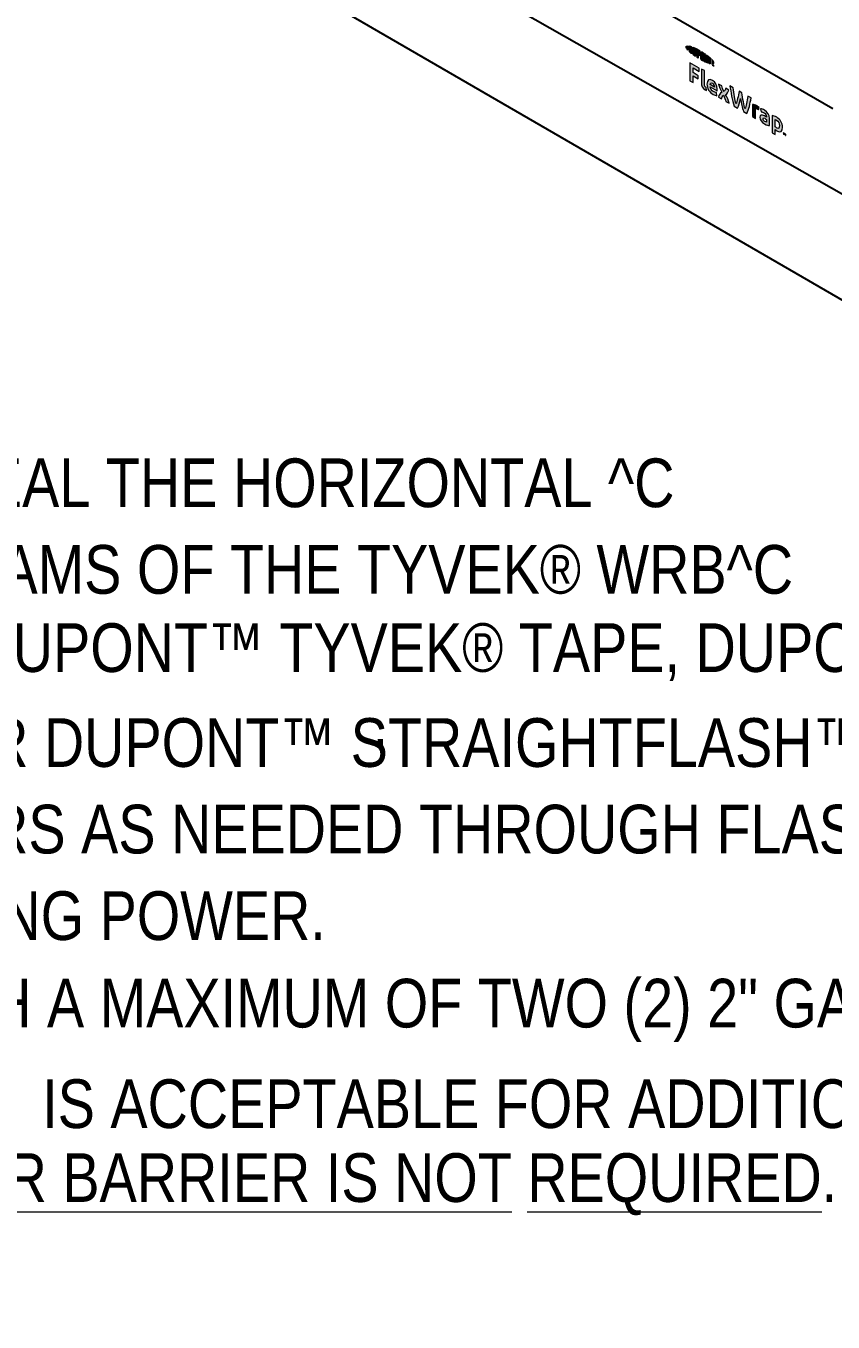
# Model space of a CAD drawing. Header units: inches. Extents: x -26 to 76, y -15 to 22.
# Drawn here: x 45.945 to 48.534, y 1.446 to 5.604 of the extents above; entities that cross this region are included whole.
import ezdxf

# ---------------------------------------------------------------- set-up
doc = ezdxf.new("R2010")
doc.units = ezdxf.units.IN
doc.header["$MEASUREMENT"] = 0
for name, color, linetype, lineweight in [('.ATI-TEXT_2', 7, 'Continuous', 0), ('G-ANNO-TTLB', 7, 'Continuous', 0), ('TYVEK', 7, 'Continuous', 0)]:
    doc.layers.add(name, color=color, linetype=linetype, lineweight=lineweight)

# ---------------------------------------------------------------- blocks, each defined once
blk = doc.blocks.new('Block_375')
at = {"layer": 'TYVEK', "color": 93, "lineweight": 25, "true_color": 0x6bbe46}
blk.add_line((48.5339, 5.3382), (46.9424, 6.2571), dxfattribs=at)
blk = doc.blocks.new('Block_374')
at = {"layer": 'TYVEK'}
blk.add_blockref('Block_375', (0, 0), dxfattribs=at)
blk = doc.blocks.new('Block_373')
at = {"layer": 'TYVEK'}
blk.add_blockref('Block_374', (0, 0), dxfattribs=at)
blk = doc.blocks.new('Block_380')
at = {"layer": 'TYVEK', "true_color": 0x000000, "transparency": 33554687}
h = blk.add_hatch(color=18, dxfattribs=at)
h.dxf.hatch_style = 2
edge = h.paths.add_edge_path()
edge.add_spline(control_points=[(48.0748, 5.4285), (48.0748, 5.4285), (48.0747, 5.486), (48.0747, 5.486), (48.0747, 5.486), (48.1051, 5.4686), (48.1051, 5.4686), (48.1051, 5.4686), (48.1051, 5.4586), (48.1051, 5.4586), (48.1051, 5.4586), (48.0849, 5.4702), (48.0849, 5.4702), (48.0849, 5.4702), (48.085, 5.4546), (48.085, 5.4546), (48.085, 5.4546), (48.1019, 5.4448), (48.1019, 5.4448), (48.1019, 5.4448), (48.1019, 5.4348), (48.1019, 5.4348), (48.1019, 5.4348), (48.085, 5.4445), (48.085, 5.4445), (48.085, 5.4445), (48.085, 5.4227), (48.085, 5.4227), (48.085, 5.4227), (48.0748, 5.4285), (48.0748, 5.4285)], knot_values=[0, 0, 0, 0, 1, 1, 1, 2, 2, 2, 3, 3, 3, 4, 4, 4, 5, 5, 5, 6, 6, 6, 7, 7, 7, 8, 8, 8, 9, 9, 9, 10, 10, 10, 10], degree=3, periodic=0)
h = blk.add_hatch(color=18, dxfattribs=at)
h.dxf.hatch_style = 2
edge = h.paths.add_edge_path()
edge.add_spline(control_points=[(48.1217, 5.4168), (48.1217, 5.4124), (48.1227, 5.4094), (48.1256, 5.4078), (48.1263, 5.4074), (48.127, 5.4071), (48.1276, 5.4069), (48.1276, 5.4069), (48.1284, 5.3975), (48.1284, 5.3975), (48.127, 5.3979), (48.1248, 5.3989), (48.1234, 5.3997), (48.1152, 5.4044), (48.1119, 5.4124), (48.1119, 5.4223), (48.1119, 5.4223), (48.1118, 5.4662), (48.1118, 5.4662), (48.1118, 5.4662), (48.1216, 5.4612), (48.1216, 5.4612), (48.1216, 5.4612), (48.1217, 5.4168), (48.1217, 5.4168)], knot_values=[0, 0, 0, 0, 1, 1, 1, 2, 2, 2, 3, 3, 3, 4, 4, 4, 5, 5, 5, 6, 6, 6, 7, 7, 7, 8, 8, 8, 8], degree=3, periodic=0)
h = blk.add_hatch(color=18, dxfattribs=at)
h.dxf.hatch_style = 2
edge = h.paths.add_edge_path()
edge.add_spline(control_points=[(48.1399, 5.4161), (48.1399, 5.4161), (48.1534, 5.4084), (48.1534, 5.4084), (48.1534, 5.4084), (48.1534, 5.4093), (48.1534, 5.4093), (48.1534, 5.4139), (48.1513, 5.4185), (48.1474, 5.4208), (48.1432, 5.4232), (48.1405, 5.4213), (48.1399, 5.4161)], knot_values=[0, 0, 0, 0, 1, 1, 1, 2, 2, 2, 3, 3, 3, 4, 4, 4, 4], degree=3, periodic=0)
edge = h.paths.add_edge_path()
edge.add_spline(control_points=[(48.1616, 5.3806), (48.1584, 5.3807), (48.1538, 5.3822), (48.1491, 5.3849), (48.1376, 5.3915), (48.1298, 5.4044), (48.1297, 5.418), (48.1297, 5.4311), (48.1369, 5.4358), (48.1473, 5.4298), (48.1567, 5.4245), (48.1628, 5.4133), (48.1629, 5.4023), (48.1629, 5.3998), (48.1627, 5.3978), (48.1626, 5.3962), (48.1626, 5.3962), (48.1401, 5.4091), (48.1401, 5.4091), (48.141, 5.402), (48.1444, 5.3972), (48.1501, 5.3939), (48.1536, 5.3919), (48.1569, 5.3909), (48.16, 5.3906), (48.16, 5.3906), (48.1616, 5.3806), (48.1616, 5.3806)], knot_values=[0, 0, 0, 0, 1, 1, 1, 2, 2, 2, 3, 3, 3, 4, 4, 4, 5, 5, 5, 6, 6, 6, 7, 7, 7, 8, 8, 8, 9, 9, 9, 9], degree=3, periodic=0)
h = blk.add_hatch(color=18, dxfattribs=at)
h.dxf.hatch_style = 2
edge = h.paths.add_edge_path()
edge.add_spline(control_points=[(48.1774, 5.3917), (48.1726, 5.4005), (48.1688, 5.4083), (48.1666, 5.4178), (48.1666, 5.4178), (48.1772, 5.4117), (48.1772, 5.4117), (48.1781, 5.4075), (48.1813, 5.4001), (48.1844, 5.3936), (48.1871, 5.3966), (48.1893, 5.4001), (48.1898, 5.4045), (48.1898, 5.4045), (48.1998, 5.3987), (48.1998, 5.3987), (48.198, 5.3912), (48.1948, 5.3871), (48.1895, 5.3838), (48.1947, 5.3742), (48.1982, 5.3664), (48.2011, 5.3561), (48.2011, 5.3561), (48.1905, 5.3621), (48.1905, 5.3621), (48.189, 5.3676), (48.1854, 5.3758), (48.1824, 5.382), (48.1797, 5.3791), (48.1771, 5.3756), (48.1762, 5.3704), (48.1762, 5.3704), (48.1666, 5.3758), (48.1666, 5.3758), (48.1684, 5.3834), (48.1717, 5.388), (48.1774, 5.3917)], knot_values=[0, 0, 0, 0, 1, 1, 1, 2, 2, 2, 3, 3, 3, 4, 4, 4, 5, 5, 5, 6, 6, 6, 7, 7, 7, 8, 8, 8, 9, 9, 9, 10, 10, 10, 11, 11, 11, 12, 12, 12, 12], degree=3, periodic=0)
h = blk.add_hatch(color=18, dxfattribs=at)
h.dxf.hatch_style = 2
edge = h.paths.add_edge_path()
edge.add_spline(control_points=[(48.2607, 5.3792), (48.2607, 5.3792), (48.2711, 5.3733), (48.2711, 5.3733), (48.2685, 5.3557), (48.2638, 5.3358), (48.2578, 5.3235), (48.2578, 5.3235), (48.2466, 5.3299), (48.2466, 5.3299), (48.2431, 5.3422), (48.24, 5.3561), (48.2373, 5.3711), (48.2346, 5.3591), (48.2316, 5.3488), (48.228, 5.3406), (48.228, 5.3406), (48.2168, 5.347), (48.2168, 5.347), (48.2111, 5.3661), (48.206, 5.3916), (48.2033, 5.4122), (48.2033, 5.4122), (48.2136, 5.4063), (48.2136, 5.4063), (48.2159, 5.3877), (48.2199, 5.3659), (48.2229, 5.3546), (48.2259, 5.3625), (48.2306, 5.3786), (48.2327, 5.3954), (48.2327, 5.3954), (48.2418, 5.3901), (48.2418, 5.3901), (48.244, 5.371), (48.2486, 5.3494), (48.2518, 5.338), (48.2546, 5.346), (48.2586, 5.3631), (48.2607, 5.3792)], knot_values=[0, 0, 0, 0, 1, 1, 1, 2, 2, 2, 3, 3, 3, 4, 4, 4, 5, 5, 5, 6, 6, 6, 7, 7, 7, 8, 8, 8, 9, 9, 9, 10, 10, 10, 11, 11, 11, 12, 12, 12, 13, 13, 13, 13], degree=3, periodic=0)
h = blk.add_hatch(color=18, dxfattribs=at)
h.dxf.hatch_style = 2
edge = h.paths.add_edge_path()
edge.add_spline(control_points=[(48.2905, 5.3476), (48.2931, 5.3462), (48.2955, 5.3444), (48.2969, 5.3432), (48.2969, 5.3432), (48.2955, 5.3348), (48.2955, 5.3348), (48.2943, 5.3359), (48.2928, 5.337), (48.2913, 5.3378), (48.2887, 5.3393), (48.2869, 5.3398), (48.2854, 5.3398), (48.2854, 5.3398), (48.2855, 5.3076), (48.2855, 5.3076), (48.2855, 5.3076), (48.2756, 5.3133), (48.2756, 5.3133), (48.2756, 5.3133), (48.2755, 5.3526), (48.2755, 5.3526), (48.2794, 5.3526), (48.2854, 5.3506), (48.2905, 5.3476)], knot_values=[0, 0, 0, 0, 1, 1, 1, 2, 2, 2, 3, 3, 3, 4, 4, 4, 5, 5, 5, 6, 6, 6, 7, 7, 7, 8, 8, 8, 8], degree=3, periodic=0)
h = blk.add_hatch(color=18, dxfattribs=at)
h.dxf.hatch_style = 2
edge = h.paths.add_edge_path()
edge.add_spline(control_points=[(48.3204, 5.2958), (48.3204, 5.2958), (48.3204, 5.3046), (48.3204, 5.3046), (48.3188, 5.306), (48.3171, 5.3072), (48.3153, 5.3082), (48.3121, 5.3101), (48.3095, 5.3101), (48.3095, 5.3062), (48.3095, 5.3027), (48.3117, 5.2997), (48.3154, 5.2975), (48.3176, 5.2963), (48.3194, 5.2958), (48.3204, 5.2958)], knot_values=[0, 0, 0, 0, 1, 1, 1, 2, 2, 2, 3, 3, 3, 4, 4, 4, 5, 5, 5, 5], degree=3, periodic=0)
edge = h.paths.add_edge_path()
edge.add_spline(control_points=[(48.3145, 5.29), (48.3047, 5.2956), (48.2998, 5.3039), (48.2998, 5.3113), (48.2997, 5.3194), (48.3055, 5.3209), (48.314, 5.3161), (48.316, 5.3149), (48.3186, 5.3131), (48.3204, 5.3118), (48.3204, 5.3118), (48.3204, 5.3137), (48.3204, 5.3137), (48.3204, 5.3188), (48.3179, 5.3226), (48.3131, 5.3253), (48.31, 5.3271), (48.3066, 5.3285), (48.3037, 5.3287), (48.3037, 5.3287), (48.3019, 5.3386), (48.3019, 5.3386), (48.305, 5.3384), (48.3099, 5.3365), (48.3142, 5.334), (48.3247, 5.328), (48.3299, 5.3186), (48.3299, 5.3075), (48.3299, 5.3075), (48.33, 5.2847), (48.33, 5.2847), (48.3271, 5.2846), (48.3216, 5.2859), (48.3145, 5.29)], knot_values=[0, 0, 0, 0, 1, 1, 1, 2, 2, 2, 3, 3, 3, 4, 4, 4, 5, 5, 5, 6, 6, 6, 7, 7, 7, 8, 8, 8, 9, 9, 9, 10, 10, 10, 11, 11, 11, 11], degree=3, periodic=0)
h = blk.add_hatch(color=18, dxfattribs=at)
h.dxf.hatch_style = 2
edge = h.paths.add_edge_path()
edge.add_spline(control_points=[(48.3529, 5.2773), (48.3591, 5.2737), (48.362, 5.2765), (48.362, 5.2849), (48.362, 5.2923), (48.3593, 5.2988), (48.3528, 5.3025), (48.351, 5.3035), (48.3497, 5.3039), (48.3482, 5.3041), (48.3482, 5.3041), (48.3483, 5.2811), (48.3483, 5.2811), (48.3496, 5.2796), (48.3508, 5.2785), (48.3529, 5.2773)], knot_values=[0, 0, 0, 0, 1, 1, 1, 2, 2, 2, 3, 3, 3, 4, 4, 4, 5, 5, 5, 5], degree=3, periodic=0)
edge = h.paths.add_edge_path()
edge.add_spline(control_points=[(48.3543, 5.2673), (48.3518, 5.2687), (48.3501, 5.27), (48.3483, 5.2718), (48.3483, 5.2718), (48.3483, 5.2562), (48.3483, 5.2562), (48.3483, 5.2562), (48.3386, 5.2618), (48.3386, 5.2618), (48.3386, 5.2618), (48.3385, 5.3166), (48.3385, 5.3166), (48.3425, 5.3164), (48.3482, 5.3145), (48.3533, 5.3116), (48.365, 5.3049), (48.372, 5.2927), (48.372, 5.2795), (48.372, 5.266), (48.3654, 5.2609), (48.3543, 5.2673)], knot_values=[0, 0, 0, 0, 1, 1, 1, 2, 2, 2, 3, 3, 3, 4, 4, 4, 5, 5, 5, 6, 6, 6, 7, 7, 7, 7], degree=3, periodic=0)
h = blk.add_hatch(color=18, dxfattribs=at)
h.dxf.hatch_style = 2
edge = h.paths.add_edge_path()
edge.add_spline(control_points=[(48.379, 5.2589), (48.3794, 5.2577), (48.3798, 5.2567), (48.3802, 5.2558), (48.3806, 5.2563), (48.3809, 5.2568), (48.3812, 5.2576), (48.3812, 5.2576), (48.3823, 5.257), (48.3823, 5.257), (48.3823, 5.257), (48.3823, 5.2528), (48.3823, 5.2528), (48.3823, 5.2528), (48.3814, 5.2533), (48.3814, 5.2533), (48.3814, 5.2533), (48.3814, 5.2552), (48.3814, 5.2552), (48.3814, 5.2552), (48.3814, 5.2559), (48.3814, 5.2559), (48.3811, 5.2554), (48.3808, 5.2549), (48.3805, 5.2546), (48.3805, 5.2546), (48.3798, 5.255), (48.3798, 5.255), (48.3795, 5.2557), (48.3792, 5.2566), (48.3789, 5.2574), (48.3789, 5.2574), (48.3789, 5.2567), (48.3789, 5.2567), (48.3789, 5.2567), (48.3789, 5.2547), (48.3789, 5.2547), (48.3789, 5.2547), (48.378, 5.2552), (48.378, 5.2552), (48.378, 5.2552), (48.378, 5.2595), (48.378, 5.2595), (48.378, 5.2595), (48.379, 5.2589), (48.379, 5.2589)], knot_values=[0, 0, 0, 0, 1, 1, 1, 2, 2, 2, 3, 3, 3, 4, 4, 4, 5, 5, 5, 6, 6, 6, 7, 7, 7, 8, 8, 8, 9, 9, 9, 10, 10, 10, 11, 11, 11, 12, 12, 12, 13, 13, 13, 14, 14, 14, 15, 15, 15, 15], degree=3, periodic=0)
edge = h.paths.add_edge_path()
edge.add_spline(control_points=[(48.3756, 5.2599), (48.3756, 5.2599), (48.3746, 5.2605), (48.3746, 5.2605), (48.3746, 5.2605), (48.3746, 5.2614), (48.3746, 5.2614), (48.3746, 5.2614), (48.3776, 5.2597), (48.3776, 5.2597), (48.3776, 5.2597), (48.3776, 5.2588), (48.3776, 5.2588), (48.3776, 5.2588), (48.3766, 5.2593), (48.3766, 5.2593), (48.3766, 5.2593), (48.3766, 5.256), (48.3766, 5.256), (48.3766, 5.256), (48.3756, 5.2566), (48.3756, 5.2566), (48.3756, 5.2566), (48.3756, 5.2599), (48.3756, 5.2599)], knot_values=[0, 0, 0, 0, 1, 1, 1, 2, 2, 2, 3, 3, 3, 4, 4, 4, 5, 5, 5, 6, 6, 6, 7, 7, 7, 8, 8, 8, 8], degree=3, periodic=0)
at = {"layer": 'TYVEK'}
for points, knots in [([(48.0748, 5.4285), (48.0748, 5.4285), (48.0747, 5.486), (48.0747, 5.486), (48.0747, 5.486), (48.1051, 5.4686), (48.1051, 5.4686), (48.1051, 5.4686), (48.1051, 5.4586), (48.1051, 5.4586), (48.1051, 5.4586), (48.0849, 5.4702), (48.0849, 5.4702), (48.0849, 5.4702), (48.085, 5.4546), (48.085, 5.4546), (48.085, 5.4546), (48.1019, 5.4448), (48.1019, 5.4448), (48.1019, 5.4448), (48.1019, 5.4348), (48.1019, 5.4348), (48.1019, 5.4348), (48.085, 5.4445), (48.085, 5.4445), (48.085, 5.4445), (48.085, 5.4227), (48.085, 5.4227), (48.085, 5.4227), (48.0748, 5.4285), (48.0748, 5.4285)], [0, 0, 0, 0, 1, 1, 1, 2, 2, 2, 3, 3, 3, 4, 4, 4, 5, 5, 5, 6, 6, 6, 7, 7, 7, 8, 8, 8, 9, 9, 9, 10, 10, 10, 10]), ([(48.1217, 5.4168), (48.1217, 5.4124), (48.1227, 5.4094), (48.1256, 5.4078), (48.1263, 5.4074), (48.127, 5.4071), (48.1276, 5.4069), (48.1276, 5.4069), (48.1284, 5.3975), (48.1284, 5.3975), (48.127, 5.3979), (48.1248, 5.3989), (48.1234, 5.3997), (48.1152, 5.4044), (48.1119, 5.4124), (48.1119, 5.4223), (48.1119, 5.4223), (48.1118, 5.4662), (48.1118, 5.4662), (48.1118, 5.4662), (48.1216, 5.4612), (48.1216, 5.4612), (48.1216, 5.4612), (48.1217, 5.4168), (48.1217, 5.4168)], [0, 0, 0, 0, 1, 1, 1, 2, 2, 2, 3, 3, 3, 4, 4, 4, 5, 5, 5, 6, 6, 6, 7, 7, 7, 8, 8, 8, 8]), ([(48.1616, 5.3806), (48.1584, 5.3807), (48.1538, 5.3822), (48.1491, 5.3849), (48.1376, 5.3915), (48.1298, 5.4044), (48.1297, 5.418), (48.1297, 5.4311), (48.1369, 5.4358), (48.1473, 5.4298), (48.1567, 5.4245), (48.1628, 5.4133), (48.1629, 5.4023), (48.1629, 5.3998), (48.1627, 5.3978), (48.1626, 5.3962), (48.1626, 5.3962), (48.1401, 5.4091), (48.1401, 5.4091), (48.141, 5.402), (48.1444, 5.3972), (48.1501, 5.3939), (48.1536, 5.3919), (48.1569, 5.3909), (48.16, 5.3906), (48.16, 5.3906), (48.1616, 5.3806), (48.1616, 5.3806)], [0, 0, 0, 0, 1, 1, 1, 2, 2, 2, 3, 3, 3, 4, 4, 4, 5, 5, 5, 6, 6, 6, 7, 7, 7, 8, 8, 8, 9, 9, 9, 9]), ([(48.1399, 5.4161), (48.1399, 5.4161), (48.1534, 5.4084), (48.1534, 5.4084), (48.1534, 5.4084), (48.1534, 5.4093), (48.1534, 5.4093), (48.1534, 5.4139), (48.1513, 5.4185), (48.1474, 5.4208), (48.1432, 5.4232), (48.1405, 5.4213), (48.1399, 5.4161)], [0, 0, 0, 0, 1, 1, 1, 2, 2, 2, 3, 3, 3, 4, 4, 4, 4]), ([(48.1774, 5.3917), (48.1726, 5.4005), (48.1688, 5.4083), (48.1666, 5.4178), (48.1666, 5.4178), (48.1772, 5.4117), (48.1772, 5.4117), (48.1781, 5.4075), (48.1813, 5.4001), (48.1844, 5.3936), (48.1871, 5.3966), (48.1893, 5.4001), (48.1898, 5.4045), (48.1898, 5.4045), (48.1998, 5.3987), (48.1998, 5.3987), (48.198, 5.3912), (48.1948, 5.3871), (48.1895, 5.3838), (48.1947, 5.3742), (48.1982, 5.3664), (48.2011, 5.3561), (48.2011, 5.3561), (48.1905, 5.3621), (48.1905, 5.3621), (48.189, 5.3676), (48.1854, 5.3758), (48.1824, 5.382), (48.1797, 5.3791), (48.1771, 5.3756), (48.1762, 5.3704), (48.1762, 5.3704), (48.1666, 5.3758), (48.1666, 5.3758), (48.1684, 5.3834), (48.1717, 5.388), (48.1774, 5.3917)], [0, 0, 0, 0, 1, 1, 1, 2, 2, 2, 3, 3, 3, 4, 4, 4, 5, 5, 5, 6, 6, 6, 7, 7, 7, 8, 8, 8, 9, 9, 9, 10, 10, 10, 11, 11, 11, 12, 12, 12, 12]), ([(48.2607, 5.3792), (48.2607, 5.3792), (48.2711, 5.3733), (48.2711, 5.3733), (48.2685, 5.3557), (48.2638, 5.3358), (48.2578, 5.3235), (48.2578, 5.3235), (48.2466, 5.3299), (48.2466, 5.3299), (48.2431, 5.3422), (48.24, 5.3561), (48.2373, 5.3711), (48.2346, 5.3591), (48.2316, 5.3488), (48.228, 5.3406), (48.228, 5.3406), (48.2168, 5.347), (48.2168, 5.347), (48.2111, 5.3661), (48.206, 5.3916), (48.2033, 5.4122), (48.2033, 5.4122), (48.2136, 5.4063), (48.2136, 5.4063), (48.2159, 5.3877), (48.2199, 5.3659), (48.2229, 5.3546), (48.2259, 5.3625), (48.2306, 5.3786), (48.2327, 5.3954), (48.2327, 5.3954), (48.2418, 5.3901), (48.2418, 5.3901), (48.244, 5.371), (48.2486, 5.3494), (48.2518, 5.338), (48.2546, 5.346), (48.2586, 5.3631), (48.2607, 5.3792)], [0, 0, 0, 0, 1, 1, 1, 2, 2, 2, 3, 3, 3, 4, 4, 4, 5, 5, 5, 6, 6, 6, 7, 7, 7, 8, 8, 8, 9, 9, 9, 10, 10, 10, 11, 11, 11, 12, 12, 12, 13, 13, 13, 13]), ([(48.2905, 5.3476), (48.2931, 5.3462), (48.2955, 5.3444), (48.2969, 5.3432), (48.2969, 5.3432), (48.2955, 5.3348), (48.2955, 5.3348), (48.2943, 5.3359), (48.2928, 5.337), (48.2913, 5.3378), (48.2887, 5.3393), (48.2869, 5.3398), (48.2854, 5.3398), (48.2854, 5.3398), (48.2855, 5.3076), (48.2855, 5.3076), (48.2855, 5.3076), (48.2756, 5.3133), (48.2756, 5.3133), (48.2756, 5.3133), (48.2755, 5.3526), (48.2755, 5.3526), (48.2794, 5.3526), (48.2854, 5.3506), (48.2905, 5.3476)], [0, 0, 0, 0, 1, 1, 1, 2, 2, 2, 3, 3, 3, 4, 4, 4, 5, 5, 5, 6, 6, 6, 7, 7, 7, 8, 8, 8, 8]), ([(48.3145, 5.29), (48.3047, 5.2956), (48.2998, 5.3039), (48.2998, 5.3113), (48.2997, 5.3194), (48.3055, 5.3209), (48.314, 5.3161), (48.316, 5.3149), (48.3186, 5.3131), (48.3204, 5.3118), (48.3204, 5.3118), (48.3204, 5.3137), (48.3204, 5.3137), (48.3204, 5.3188), (48.3179, 5.3226), (48.3131, 5.3253), (48.31, 5.3271), (48.3066, 5.3285), (48.3037, 5.3287), (48.3037, 5.3287), (48.3019, 5.3386), (48.3019, 5.3386), (48.305, 5.3384), (48.3099, 5.3365), (48.3142, 5.334), (48.3247, 5.328), (48.3299, 5.3186), (48.3299, 5.3075), (48.3299, 5.3075), (48.33, 5.2847), (48.33, 5.2847), (48.3271, 5.2846), (48.3216, 5.2859), (48.3145, 5.29)], [0, 0, 0, 0, 1, 1, 1, 2, 2, 2, 3, 3, 3, 4, 4, 4, 5, 5, 5, 6, 6, 6, 7, 7, 7, 8, 8, 8, 9, 9, 9, 10, 10, 10, 11, 11, 11, 11]), ([(48.3204, 5.2958), (48.3204, 5.2958), (48.3204, 5.3046), (48.3204, 5.3046), (48.3188, 5.306), (48.3171, 5.3072), (48.3153, 5.3082), (48.3121, 5.3101), (48.3095, 5.3101), (48.3095, 5.3062), (48.3095, 5.3027), (48.3117, 5.2997), (48.3154, 5.2975), (48.3176, 5.2963), (48.3194, 5.2958), (48.3204, 5.2958)], [0, 0, 0, 0, 1, 1, 1, 2, 2, 2, 3, 3, 3, 4, 4, 4, 5, 5, 5, 5]), ([(48.3543, 5.2673), (48.3518, 5.2687), (48.3501, 5.27), (48.3483, 5.2718), (48.3483, 5.2718), (48.3483, 5.2562), (48.3483, 5.2562), (48.3483, 5.2562), (48.3386, 5.2618), (48.3386, 5.2618), (48.3386, 5.2618), (48.3385, 5.3166), (48.3385, 5.3166), (48.3425, 5.3164), (48.3482, 5.3145), (48.3533, 5.3116), (48.365, 5.3049), (48.372, 5.2927), (48.372, 5.2795), (48.372, 5.266), (48.3654, 5.2609), (48.3543, 5.2673)], [0, 0, 0, 0, 1, 1, 1, 2, 2, 2, 3, 3, 3, 4, 4, 4, 5, 5, 5, 6, 6, 6, 7, 7, 7, 7]), ([(48.3529, 5.2773), (48.3591, 5.2737), (48.362, 5.2765), (48.362, 5.2849), (48.362, 5.2923), (48.3593, 5.2988), (48.3528, 5.3025), (48.351, 5.3035), (48.3497, 5.3039), (48.3482, 5.3041), (48.3482, 5.3041), (48.3483, 5.2811), (48.3483, 5.2811), (48.3496, 5.2796), (48.3508, 5.2785), (48.3529, 5.2773)], [0, 0, 0, 0, 1, 1, 1, 2, 2, 2, 3, 3, 3, 4, 4, 4, 5, 5, 5, 5]), ([(48.3756, 5.2599), (48.3756, 5.2599), (48.3746, 5.2605), (48.3746, 5.2605), (48.3746, 5.2605), (48.3746, 5.2614), (48.3746, 5.2614), (48.3746, 5.2614), (48.3776, 5.2597), (48.3776, 5.2597), (48.3776, 5.2597), (48.3776, 5.2588), (48.3776, 5.2588), (48.3776, 5.2588), (48.3766, 5.2593), (48.3766, 5.2593), (48.3766, 5.2593), (48.3766, 5.256), (48.3766, 5.256), (48.3766, 5.256), (48.3756, 5.2566), (48.3756, 5.2566), (48.3756, 5.2566), (48.3756, 5.2599), (48.3756, 5.2599)], [0, 0, 0, 0, 1, 1, 1, 2, 2, 2, 3, 3, 3, 4, 4, 4, 5, 5, 5, 6, 6, 6, 7, 7, 7, 8, 8, 8, 8]), ([(48.379, 5.2589), (48.3794, 5.2577), (48.3798, 5.2567), (48.3802, 5.2558), (48.3806, 5.2563), (48.3809, 5.2568), (48.3812, 5.2576), (48.3812, 5.2576), (48.3823, 5.257), (48.3823, 5.257), (48.3823, 5.257), (48.3823, 5.2528), (48.3823, 5.2528), (48.3823, 5.2528), (48.3814, 5.2533), (48.3814, 5.2533), (48.3814, 5.2533), (48.3814, 5.2552), (48.3814, 5.2552), (48.3814, 5.2552), (48.3814, 5.2559), (48.3814, 5.2559), (48.3811, 5.2554), (48.3808, 5.2549), (48.3805, 5.2546), (48.3805, 5.2546), (48.3798, 5.255), (48.3798, 5.255), (48.3795, 5.2557), (48.3792, 5.2566), (48.3789, 5.2574), (48.3789, 5.2574), (48.3789, 5.2567), (48.3789, 5.2567), (48.3789, 5.2567), (48.3789, 5.2547), (48.3789, 5.2547), (48.3789, 5.2547), (48.378, 5.2552), (48.378, 5.2552), (48.378, 5.2552), (48.378, 5.2595), (48.378, 5.2595), (48.378, 5.2595), (48.379, 5.2589), (48.379, 5.2589)], [0, 0, 0, 0, 1, 1, 1, 2, 2, 2, 3, 3, 3, 4, 4, 4, 5, 5, 5, 6, 6, 6, 7, 7, 7, 8, 8, 8, 9, 9, 9, 10, 10, 10, 11, 11, 11, 12, 12, 12, 13, 13, 13, 14, 14, 14, 15, 15, 15, 15])]:
    blk.add_open_spline(points, degree=3, knots=knots, dxfattribs=at)
blk = doc.blocks.new('Block_381')
at = {"layer": 'TYVEK', "true_color": 0x000000, "transparency": 33554687}
h = blk.add_hatch(color=18, dxfattribs=at)
h.dxf.hatch_style = 2
edge = h.paths.add_edge_path()
edge.add_spline(control_points=[(48.0622, 5.5371), (48.0622, 5.5345), (48.0644, 5.5307), (48.0683, 5.5264), (48.0683, 5.5264), (48.0683, 5.5408), (48.0683, 5.5408), (48.0644, 5.5409), (48.0622, 5.5398), (48.0622, 5.5371)], knot_values=[0, 0, 0, 0, 1, 1, 1, 2, 2, 2, 3, 3, 3, 3], degree=3, periodic=0)
h = blk.add_hatch(color=18, dxfattribs=at)
h.dxf.hatch_style = 2
edge = h.paths.add_edge_path()
edge.add_spline(control_points=[(48.08, 5.521), (48.08, 5.5199), (48.0794, 5.5199), (48.0787, 5.5203), (48.0782, 5.5206), (48.0773, 5.5213), (48.0767, 5.5219), (48.0767, 5.5219), (48.0766, 5.5357), (48.0766, 5.5357), (48.0773, 5.5355), (48.0781, 5.5353), (48.0787, 5.535), (48.0794, 5.5346), (48.0799, 5.5339), (48.0799, 5.5327), (48.0799, 5.5327), (48.08, 5.521), (48.08, 5.521)], knot_values=[0, 0, 0, 0, 1, 1, 1, 2, 2, 2, 3, 3, 3, 4, 4, 4, 5, 5, 5, 6, 6, 6, 6], degree=3, periodic=0)
edge = h.paths.add_edge_path()
edge.add_spline(control_points=[(48.0791, 5.5383), (48.078, 5.5389), (48.0765, 5.5395), (48.0736, 5.5401), (48.0736, 5.5401), (48.0737, 5.5209), (48.0737, 5.5209), (48.0762, 5.5186), (48.0781, 5.517), (48.0792, 5.5164), (48.0817, 5.515), (48.0831, 5.5159), (48.0831, 5.5188), (48.0831, 5.5188), (48.083, 5.5315), (48.083, 5.5315), (48.083, 5.5343), (48.0816, 5.5369), (48.0791, 5.5383)], knot_values=[0, 0, 0, 0, 1, 1, 1, 2, 2, 2, 3, 3, 3, 4, 4, 4, 5, 5, 5, 6, 6, 6, 6], degree=3, periodic=0)
h = blk.add_hatch(color=18, dxfattribs=at)
h.dxf.hatch_style = 2
edge = h.paths.add_edge_path()
edge.add_spline(control_points=[(48.0918, 5.512), (48.0918, 5.5109), (48.0915, 5.5104), (48.0903, 5.5112), (48.0891, 5.5121), (48.0888, 5.5128), (48.0888, 5.5141), (48.0888, 5.5141), (48.0887, 5.535), (48.0887, 5.535), (48.0879, 5.5353), (48.0862, 5.536), (48.0854, 5.5364), (48.0854, 5.5364), (48.0855, 5.5153), (48.0855, 5.5153), (48.0855, 5.5119), (48.0869, 5.5098), (48.0903, 5.5074), (48.0933, 5.5053), (48.0952, 5.506), (48.0952, 5.5097), (48.0952, 5.5097), (48.0951, 5.532), (48.0951, 5.532), (48.0945, 5.5323), (48.0924, 5.5333), (48.0917, 5.5336), (48.0917, 5.5336), (48.0918, 5.512), (48.0918, 5.512)], knot_values=[0, 0, 0, 0, 1, 1, 1, 2, 2, 2, 3, 3, 3, 4, 4, 4, 5, 5, 5, 6, 6, 6, 7, 7, 7, 8, 8, 8, 9, 9, 9, 10, 10, 10, 10], degree=3, periodic=0)
h = blk.add_hatch(color=18, dxfattribs=at)
h.dxf.hatch_style = 2
edge = h.paths.add_edge_path()
edge.add_spline(control_points=[(48.1042, 5.514), (48.1042, 5.5128), (48.1038, 5.5124), (48.1025, 5.5132), (48.1025, 5.5132), (48.1013, 5.5139), (48.1013, 5.5139), (48.1013, 5.5139), (48.1012, 5.5249), (48.1012, 5.5249), (48.1018, 5.5247), (48.102, 5.5245), (48.1024, 5.5243), (48.1039, 5.5235), (48.1042, 5.5226), (48.1042, 5.5214), (48.1042, 5.5214), (48.1042, 5.514), (48.1042, 5.514)], knot_values=[0, 0, 0, 0, 1, 1, 1, 2, 2, 2, 3, 3, 3, 4, 4, 4, 5, 5, 5, 6, 6, 6, 6], degree=3, periodic=0)
edge = h.paths.add_edge_path()
edge.add_spline(control_points=[(48.1026, 5.5281), (48.102, 5.5285), (48.0998, 5.5296), (48.0978, 5.5306), (48.0978, 5.5306), (48.0979, 5.5026), (48.0979, 5.5026), (48.0986, 5.5022), (48.1003, 5.501), (48.1013, 5.5005), (48.1013, 5.5005), (48.1013, 5.51), (48.1013, 5.51), (48.1013, 5.51), (48.1026, 5.5092), (48.1026, 5.5092), (48.1062, 5.5072), (48.1077, 5.5082), (48.1077, 5.5117), (48.1077, 5.5117), (48.1076, 5.52), (48.1076, 5.52), (48.1076, 5.5235), (48.106, 5.5262), (48.1026, 5.5281)], knot_values=[0, 0, 0, 0, 1, 1, 1, 2, 2, 2, 3, 3, 3, 4, 4, 4, 5, 5, 5, 6, 6, 6, 7, 7, 7, 8, 8, 8, 8], degree=3, periodic=0)
h = blk.add_hatch(color=18, dxfattribs=at)
h.dxf.hatch_style = 2
edge = h.paths.add_edge_path()
edge.add_spline(control_points=[(48.1164, 5.4972), (48.1164, 5.4961), (48.1161, 5.4957), (48.1149, 5.4964), (48.1137, 5.497), (48.1133, 5.4979), (48.1133, 5.499), (48.1133, 5.499), (48.1133, 5.5165), (48.1133, 5.5165), (48.1133, 5.5176), (48.1136, 5.5181), (48.1149, 5.5173), (48.1161, 5.5166), (48.1164, 5.5158), (48.1164, 5.5147), (48.1164, 5.5147), (48.1164, 5.4972), (48.1164, 5.4972)], knot_values=[0, 0, 0, 0, 1, 1, 1, 2, 2, 2, 3, 3, 3, 4, 4, 4, 5, 5, 5, 6, 6, 6, 6], degree=3, periodic=0)
edge = h.paths.add_edge_path()
edge.add_spline(control_points=[(48.1148, 5.5212), (48.1117, 5.5232), (48.1098, 5.5227), (48.1098, 5.519), (48.1098, 5.519), (48.1099, 5.5007), (48.1099, 5.5007), (48.1099, 5.4968), (48.1116, 5.4942), (48.1149, 5.4924), (48.1182, 5.4907), (48.1199, 5.4912), (48.1199, 5.4953), (48.1199, 5.4953), (48.1198, 5.5128), (48.1198, 5.5128), (48.1198, 5.5168), (48.1183, 5.5191), (48.1148, 5.5212)], knot_values=[0, 0, 0, 0, 1, 1, 1, 2, 2, 2, 3, 3, 3, 4, 4, 4, 5, 5, 5, 6, 6, 6, 6], degree=3, periodic=0)
h = blk.add_hatch(color=18, dxfattribs=at)
h.dxf.hatch_style = 2
edge = h.paths.add_edge_path()
edge.add_spline(control_points=[(48.1293, 5.4973), (48.1293, 5.4973), (48.1255, 5.5137), (48.1255, 5.5137), (48.1245, 5.5145), (48.1232, 5.5154), (48.1223, 5.516), (48.1223, 5.516), (48.1223, 5.4891), (48.1223, 5.4891), (48.123, 5.4888), (48.1247, 5.488), (48.1256, 5.4877), (48.1256, 5.4877), (48.1253, 5.5037), (48.1253, 5.5037), (48.1253, 5.5037), (48.1294, 5.4861), (48.1294, 5.4861), (48.1302, 5.4858), (48.1315, 5.4853), (48.1323, 5.485), (48.1323, 5.485), (48.1322, 5.5087), (48.1322, 5.5087), (48.1314, 5.5094), (48.1298, 5.5106), (48.1291, 5.5111), (48.1291, 5.5111), (48.1293, 5.4973), (48.1293, 5.4973)], knot_values=[0, 0, 0, 0, 1, 1, 1, 2, 2, 2, 3, 3, 3, 4, 4, 4, 5, 5, 5, 6, 6, 6, 7, 7, 7, 8, 8, 8, 9, 9, 9, 10, 10, 10, 10], degree=3, periodic=0)
h = blk.add_hatch(color=18, dxfattribs=at)
h.dxf.hatch_style = 2
edge = h.paths.add_edge_path()
edge.add_spline(control_points=[(48.1339, 5.5036), (48.1348, 5.5029), (48.1356, 5.5022), (48.1364, 5.5016), (48.1364, 5.5016), (48.1365, 5.4837), (48.1365, 5.4837), (48.1372, 5.4835), (48.1386, 5.4831), (48.1395, 5.4829), (48.1395, 5.4829), (48.1395, 5.499), (48.1395, 5.499), (48.1404, 5.4982), (48.1412, 5.4975), (48.142, 5.4968), (48.142, 5.4968), (48.142, 5.5002), (48.142, 5.5002), (48.1395, 5.5026), (48.1369, 5.5048), (48.1339, 5.5073), (48.1339, 5.5073), (48.1339, 5.5036), (48.1339, 5.5036)], knot_values=[0, 0, 0, 0, 1, 1, 1, 2, 2, 2, 3, 3, 3, 4, 4, 4, 5, 5, 5, 6, 6, 6, 7, 7, 7, 8, 8, 8, 8], degree=3, periodic=0)
h = blk.add_hatch(color=18, dxfattribs=at)
h.dxf.hatch_style = 2
edge = h.paths.add_edge_path()
edge.add_spline(control_points=[(48.1518, 5.4857), (48.1518, 5.483), (48.1496, 5.4819), (48.1457, 5.482), (48.1457, 5.482), (48.1456, 5.4964), (48.1456, 5.4964), (48.1495, 5.4921), (48.1518, 5.4883), (48.1518, 5.4857)], knot_values=[0, 0, 0, 0, 1, 1, 1, 2, 2, 2, 3, 3, 3, 3], degree=3, periodic=0)
h = blk.add_hatch(color=18, dxfattribs=at)
h.dxf.hatch_style = 2
edge = h.paths.add_edge_path()
edge.add_spline(control_points=[(48.15, 5.478), (48.15, 5.478), (48.1503, 5.4778), (48.1503, 5.4778), (48.1503, 5.4778), (48.1509, 5.4765), (48.1509, 5.4765), (48.1509, 5.4765), (48.1514, 5.4772), (48.1514, 5.4772), (48.1514, 5.4772), (48.1518, 5.477), (48.1518, 5.477), (48.1518, 5.477), (48.1518, 5.4749), (48.1518, 5.4749), (48.1518, 5.4749), (48.1515, 5.4751), (48.1515, 5.4751), (48.1515, 5.4751), (48.1515, 5.4766), (48.1515, 5.4766), (48.1515, 5.4766), (48.1509, 5.4759), (48.1509, 5.4759), (48.1509, 5.4759), (48.1509, 5.4759), (48.1509, 5.4759), (48.1509, 5.4759), (48.1503, 5.4773), (48.1503, 5.4773), (48.1503, 5.4773), (48.1503, 5.4758), (48.1503, 5.4758), (48.1503, 5.4758), (48.15, 5.476), (48.15, 5.476), (48.15, 5.476), (48.15, 5.478), (48.15, 5.478)], knot_values=[0, 0, 0, 0, 1, 1, 1, 2, 2, 2, 3, 3, 3, 4, 4, 4, 5, 5, 5, 6, 6, 6, 7, 7, 7, 8, 8, 8, 9, 9, 9, 10, 10, 10, 11, 11, 11, 12, 12, 12, 13, 13, 13, 13], degree=3, periodic=0)
edge = h.paths.add_edge_path()
edge.add_spline(control_points=[(48.1487, 5.4784), (48.1487, 5.4784), (48.1481, 5.4787), (48.1481, 5.4787), (48.1481, 5.4787), (48.1481, 5.4791), (48.1481, 5.4791), (48.1481, 5.4791), (48.1496, 5.4783), (48.1496, 5.4783), (48.1496, 5.4783), (48.1496, 5.4779), (48.1496, 5.4779), (48.1496, 5.4779), (48.149, 5.4782), (48.149, 5.4782), (48.149, 5.4782), (48.149, 5.4765), (48.149, 5.4765), (48.149, 5.4765), (48.1487, 5.4767), (48.1487, 5.4767), (48.1487, 5.4767), (48.1487, 5.4784), (48.1487, 5.4784)], knot_values=[0, 0, 0, 0, 1, 1, 1, 2, 2, 2, 3, 3, 3, 4, 4, 4, 5, 5, 5, 6, 6, 6, 7, 7, 7, 8, 8, 8, 8], degree=3, periodic=0)
at = {"layer": 'TYVEK'}
for points, knots in [([(48.0622, 5.5371), (48.0622, 5.5345), (48.0644, 5.5307), (48.0683, 5.5264), (48.0683, 5.5264), (48.0683, 5.5408), (48.0683, 5.5408), (48.0644, 5.5409), (48.0622, 5.5398), (48.0622, 5.5371)], [0, 0, 0, 0, 1, 1, 1, 2, 2, 2, 3, 3, 3, 3]), ([(48.0791, 5.5383), (48.078, 5.5389), (48.0765, 5.5395), (48.0736, 5.5401), (48.0736, 5.5401), (48.0737, 5.5209), (48.0737, 5.5209), (48.0762, 5.5186), (48.0781, 5.517), (48.0792, 5.5164), (48.0817, 5.515), (48.0831, 5.5159), (48.0831, 5.5188), (48.0831, 5.5188), (48.083, 5.5315), (48.083, 5.5315), (48.083, 5.5343), (48.0816, 5.5369), (48.0791, 5.5383)], [0, 0, 0, 0, 1, 1, 1, 2, 2, 2, 3, 3, 3, 4, 4, 4, 5, 5, 5, 6, 6, 6, 6]), ([(48.08, 5.521), (48.08, 5.5199), (48.0794, 5.5199), (48.0787, 5.5203), (48.0782, 5.5206), (48.0773, 5.5213), (48.0767, 5.5219), (48.0767, 5.5219), (48.0766, 5.5357), (48.0766, 5.5357), (48.0773, 5.5355), (48.0781, 5.5353), (48.0787, 5.535), (48.0794, 5.5346), (48.0799, 5.5339), (48.0799, 5.5327), (48.0799, 5.5327), (48.08, 5.521), (48.08, 5.521)], [0, 0, 0, 0, 1, 1, 1, 2, 2, 2, 3, 3, 3, 4, 4, 4, 5, 5, 5, 6, 6, 6, 6]), ([(48.0918, 5.512), (48.0918, 5.5109), (48.0915, 5.5104), (48.0903, 5.5112), (48.0891, 5.5121), (48.0888, 5.5128), (48.0888, 5.5141), (48.0888, 5.5141), (48.0887, 5.535), (48.0887, 5.535), (48.0879, 5.5353), (48.0862, 5.536), (48.0854, 5.5364), (48.0854, 5.5364), (48.0855, 5.5153), (48.0855, 5.5153), (48.0855, 5.5119), (48.0869, 5.5098), (48.0903, 5.5074), (48.0933, 5.5053), (48.0952, 5.506), (48.0952, 5.5097), (48.0952, 5.5097), (48.0951, 5.532), (48.0951, 5.532), (48.0945, 5.5323), (48.0924, 5.5333), (48.0917, 5.5336), (48.0917, 5.5336), (48.0918, 5.512), (48.0918, 5.512)], [0, 0, 0, 0, 1, 1, 1, 2, 2, 2, 3, 3, 3, 4, 4, 4, 5, 5, 5, 6, 6, 6, 7, 7, 7, 8, 8, 8, 9, 9, 9, 10, 10, 10, 10]), ([(48.1026, 5.5281), (48.102, 5.5285), (48.0998, 5.5296), (48.0978, 5.5306), (48.0978, 5.5306), (48.0979, 5.5026), (48.0979, 5.5026), (48.0986, 5.5022), (48.1003, 5.501), (48.1013, 5.5005), (48.1013, 5.5005), (48.1013, 5.51), (48.1013, 5.51), (48.1013, 5.51), (48.1026, 5.5092), (48.1026, 5.5092), (48.1062, 5.5072), (48.1077, 5.5082), (48.1077, 5.5117), (48.1077, 5.5117), (48.1076, 5.52), (48.1076, 5.52), (48.1076, 5.5235), (48.106, 5.5262), (48.1026, 5.5281)], [0, 0, 0, 0, 1, 1, 1, 2, 2, 2, 3, 3, 3, 4, 4, 4, 5, 5, 5, 6, 6, 6, 7, 7, 7, 8, 8, 8, 8]), ([(48.1042, 5.514), (48.1042, 5.5128), (48.1038, 5.5124), (48.1025, 5.5132), (48.1025, 5.5132), (48.1013, 5.5139), (48.1013, 5.5139), (48.1013, 5.5139), (48.1012, 5.5249), (48.1012, 5.5249), (48.1018, 5.5247), (48.102, 5.5245), (48.1024, 5.5243), (48.1039, 5.5235), (48.1042, 5.5226), (48.1042, 5.5214), (48.1042, 5.5214), (48.1042, 5.514), (48.1042, 5.514)], [0, 0, 0, 0, 1, 1, 1, 2, 2, 2, 3, 3, 3, 4, 4, 4, 5, 5, 5, 6, 6, 6, 6]), ([(48.1148, 5.5212), (48.1117, 5.5232), (48.1098, 5.5227), (48.1098, 5.519), (48.1098, 5.519), (48.1099, 5.5007), (48.1099, 5.5007), (48.1099, 5.4968), (48.1116, 5.4942), (48.1149, 5.4924), (48.1182, 5.4907), (48.1199, 5.4912), (48.1199, 5.4953), (48.1199, 5.4953), (48.1198, 5.5128), (48.1198, 5.5128), (48.1198, 5.5168), (48.1183, 5.5191), (48.1148, 5.5212)], [0, 0, 0, 0, 1, 1, 1, 2, 2, 2, 3, 3, 3, 4, 4, 4, 5, 5, 5, 6, 6, 6, 6]), ([(48.1164, 5.4972), (48.1164, 5.4961), (48.1161, 5.4957), (48.1149, 5.4964), (48.1137, 5.497), (48.1133, 5.4979), (48.1133, 5.499), (48.1133, 5.499), (48.1133, 5.5165), (48.1133, 5.5165), (48.1133, 5.5176), (48.1136, 5.5181), (48.1149, 5.5173), (48.1161, 5.5166), (48.1164, 5.5158), (48.1164, 5.5147), (48.1164, 5.5147), (48.1164, 5.4972), (48.1164, 5.4972)], [0, 0, 0, 0, 1, 1, 1, 2, 2, 2, 3, 3, 3, 4, 4, 4, 5, 5, 5, 6, 6, 6, 6]), ([(48.1293, 5.4973), (48.1293, 5.4973), (48.1255, 5.5137), (48.1255, 5.5137), (48.1245, 5.5145), (48.1232, 5.5154), (48.1223, 5.516), (48.1223, 5.516), (48.1223, 5.4891), (48.1223, 5.4891), (48.123, 5.4888), (48.1247, 5.488), (48.1256, 5.4877), (48.1256, 5.4877), (48.1253, 5.5037), (48.1253, 5.5037), (48.1253, 5.5037), (48.1294, 5.4861), (48.1294, 5.4861), (48.1302, 5.4858), (48.1315, 5.4853), (48.1323, 5.485), (48.1323, 5.485), (48.1322, 5.5087), (48.1322, 5.5087), (48.1314, 5.5094), (48.1298, 5.5106), (48.1291, 5.5111), (48.1291, 5.5111), (48.1293, 5.4973), (48.1293, 5.4973)], [0, 0, 0, 0, 1, 1, 1, 2, 2, 2, 3, 3, 3, 4, 4, 4, 5, 5, 5, 6, 6, 6, 7, 7, 7, 8, 8, 8, 9, 9, 9, 10, 10, 10, 10]), ([(48.1339, 5.5036), (48.1348, 5.5029), (48.1356, 5.5022), (48.1364, 5.5016), (48.1364, 5.5016), (48.1365, 5.4837), (48.1365, 5.4837), (48.1372, 5.4835), (48.1386, 5.4831), (48.1395, 5.4829), (48.1395, 5.4829), (48.1395, 5.499), (48.1395, 5.499), (48.1404, 5.4982), (48.1412, 5.4975), (48.142, 5.4968), (48.142, 5.4968), (48.142, 5.5002), (48.142, 5.5002), (48.1395, 5.5026), (48.1369, 5.5048), (48.1339, 5.5073), (48.1339, 5.5073), (48.1339, 5.5036), (48.1339, 5.5036)], [0, 0, 0, 0, 1, 1, 1, 2, 2, 2, 3, 3, 3, 4, 4, 4, 5, 5, 5, 6, 6, 6, 7, 7, 7, 8, 8, 8, 8]), ([(48.1518, 5.4857), (48.1518, 5.483), (48.1496, 5.4819), (48.1457, 5.482), (48.1457, 5.482), (48.1456, 5.4964), (48.1456, 5.4964), (48.1495, 5.4921), (48.1518, 5.4883), (48.1518, 5.4857)], [0, 0, 0, 0, 1, 1, 1, 2, 2, 2, 3, 3, 3, 3]), ([(48.1487, 5.4784), (48.1487, 5.4784), (48.1481, 5.4787), (48.1481, 5.4787), (48.1481, 5.4787), (48.1481, 5.4791), (48.1481, 5.4791), (48.1481, 5.4791), (48.1496, 5.4783), (48.1496, 5.4783), (48.1496, 5.4783), (48.1496, 5.4779), (48.1496, 5.4779), (48.1496, 5.4779), (48.149, 5.4782), (48.149, 5.4782), (48.149, 5.4782), (48.149, 5.4765), (48.149, 5.4765), (48.149, 5.4765), (48.1487, 5.4767), (48.1487, 5.4767), (48.1487, 5.4767), (48.1487, 5.4784), (48.1487, 5.4784)], [0, 0, 0, 0, 1, 1, 1, 2, 2, 2, 3, 3, 3, 4, 4, 4, 5, 5, 5, 6, 6, 6, 7, 7, 7, 8, 8, 8, 8]), ([(48.15, 5.478), (48.15, 5.478), (48.1503, 5.4778), (48.1503, 5.4778), (48.1503, 5.4778), (48.1509, 5.4765), (48.1509, 5.4765), (48.1509, 5.4765), (48.1514, 5.4772), (48.1514, 5.4772), (48.1514, 5.4772), (48.1518, 5.477), (48.1518, 5.477), (48.1518, 5.477), (48.1518, 5.4749), (48.1518, 5.4749), (48.1518, 5.4749), (48.1515, 5.4751), (48.1515, 5.4751), (48.1515, 5.4751), (48.1515, 5.4766), (48.1515, 5.4766), (48.1515, 5.4766), (48.1509, 5.4759), (48.1509, 5.4759), (48.1509, 5.4759), (48.1509, 5.4759), (48.1509, 5.4759), (48.1509, 5.4759), (48.1503, 5.4773), (48.1503, 5.4773), (48.1503, 5.4773), (48.1503, 5.4758), (48.1503, 5.4758), (48.1503, 5.4758), (48.15, 5.476), (48.15, 5.476), (48.15, 5.476), (48.15, 5.478), (48.15, 5.478)], [0, 0, 0, 0, 1, 1, 1, 2, 2, 2, 3, 3, 3, 4, 4, 4, 5, 5, 5, 6, 6, 6, 7, 7, 7, 8, 8, 8, 9, 9, 9, 10, 10, 10, 11, 11, 11, 12, 12, 12, 13, 13, 13, 13])]:
    blk.add_open_spline(points, degree=3, knots=knots, dxfattribs=at)
blk = doc.blocks.new('Block_379')
at = {"layer": 'TYVEK'}
for name in ['Block_381', 'Block_380']:
    blk.add_blockref(name, (0, 0), dxfattribs=at)
blk = doc.blocks.new('Block_406')
at = {"layer": '.ATI-TEXT_2', "char_height": 0.2, "attachment_point": 7}
for s, insert in [('\\C18;\\c0;\\FArial Narrow|b0|i0|c1;\\H0.156252;\\W1.000000;CONTINUOUSLY SEAL THE HORIZONTAL ^C', (44.2225, 4.0581)), ('\\C18;\\c0;\\FArial Narrow|b0|i0|c1;\\H0.156252;\\W1.000000;AND DIAGONAL SEAMS OF THE TYVEK® WRB^C', (44.2225, 3.7803)), ('\\C18;\\c0;\\FArial Narrow|b0|i0|c1;\\H0.156252;\\W1.000000;HEAD FLAP WITH DUPONT™ TYVEK® TAPE, DUPONT™ ^C', (44.2225, 3.5025)), ('\\C18;\\c0;\\FArial Narrow|b0|i0|c1;\\H0.156252;\\W1.000000;FLASHING TAPE OR DUPONT™ STRAIGHTFLASH™. ^C', (44.2225, 3.2247)), ('\\C18;\\c0;\\FArial Narrow|b0|i0|c1;\\H0.156297;\\W1.000000;.', (47.057, 3.2917)), ('\\C18;\\c0;\\FArial Narrow|b0|i0|c1;\\H0.156252;\\W1.000000;INSTALL FASTENERS AS NEEDED THROUGH FLASHING FOR ', (44.2225, 2.947)), ('\\C18;\\c0;\\FArial Narrow|b0|i0|c1;\\H0.156252;\\W1.000000;INCREASED HOLDING POWER.', (44.2225, 2.6692)), ('\\C18;\\c0;\\FArial Narrow|b0|i0|c1;\\H0.156252;\\W1.000000;SKIP SEALING WITH A MAXIMUM OF TWO (2) 2" GAPS FOR^C', (44.2222, 2.3437)), ("\\C18;\\c0;\\FArial Narrow|b0|i0|c1;\\H0.156252;\\W1.000000;EVERY 3' OF DOOR  IS ACCEPTABLE FOR ADDITIONAL ^C", (44.2222, 2.0659)), ('\\C18;\\c0;\\FArial Narrow|b0|i0|c1;\\H0.156252;\\W1.000000;DRAINAGE \\LIF\\l\\L \\l\\LAN\\l\\L \\l\\LAIR BARRIER IS NO\\l\\LT\\l\\L REQUIRED\\l.', (44.2222, 1.7881))]:
    blk.add_mtext(s, dxfattribs=dict(at, insert=insert))

msp = doc.modelspace()

# ---------------------------------------------------------------- hatches: boundary and pattern name
at = {"layer": 'G-ANNO-TTLB', "true_color": 0xb9529f, "transparency": 33554687}
h = msp.add_hatch(color=233, dxfattribs=at)
edge = h.paths.add_edge_path()
edge.add_spline(control_points=[(71.2273, -15.1345), (71.2273, -15.1345), (30.5273, -15.1345), (30.5273, -15.1345), (30.5273, -15.1345), (30.5273, 19.0008), (30.5273, 19.0008), (30.5273, 19.0008), (71.2273, 19.0008), (71.2273, 19.0008), (71.2273, 19.0008), (71.2273, -15.1345), (71.2273, -15.1345)], knot_values=[0, 0, 0, 0, 1, 1, 1, 2, 2, 2, 3, 3, 3, 4, 4, 4, 4], degree=3, periodic=0)
edge = h.paths.add_edge_path()
edge.add_spline(control_points=[(30.6523, 18.8757), (30.6523, 18.8757), (30.6523, -15.0095), (30.6523, -15.0095), (30.6523, -15.0095), (71.1023, -15.0095), (71.1023, -15.0095), (71.1023, -15.0095), (71.1023, 18.8757), (71.1023, 18.8757), (71.1023, 18.8757), (30.6523, 18.8757), (30.6523, 18.8757)], knot_values=[0, 0, 0, 0, 1, 1, 1, 2, 2, 2, 3, 3, 3, 4, 4, 4, 4], degree=3, periodic=0)
edge.add_line((30.6523, 18.8757), (30.6523, 18.8757))

# ---------------------------------------------------------------- linework, layer by layer
at = {"layer": 'G-ANNO-TTLB'}
for points in [[(71.2273, -15.1345), (71.2273, -15.1345), (30.5273, -15.1345), (30.5273, -15.1345), (30.5273, -15.1345), (30.5273, 19.0008), (30.5273, 19.0008), (30.5273, 19.0008), (71.2273, 19.0008), (71.2273, 19.0008), (71.2273, 19.0008), (71.2273, -15.1345), (71.2273, -15.1345)], [(30.6523, 18.8757), (30.6523, 18.8757), (30.6523, -15.0095), (30.6523, -15.0095), (30.6523, -15.0095), (71.1023, -15.0095), (71.1023, -15.0095), (71.1023, -15.0095), (71.1023, 18.8757), (71.1023, 18.8757), (71.1023, 18.8757), (30.6523, 18.8757), (30.6523, 18.8757)]]:
    msp.add_open_spline(points, degree=3, knots=[0, 0, 0, 0, 1, 1, 1, 2, 2, 2, 3, 3, 3, 4, 4, 4, 4], dxfattribs=at)
at = {"layer": 'TYVEK', "color": 18, "lineweight": 25, "true_color": 0x000000}
msp.add_line((46.0097, 6.2053), (49.7377, 4.0441), dxfattribs=at)
at = {"layer": 'TYVEK', "color": 133, "lineweight": 25, "true_color": 0x70ccdd}
msp.add_line((48.6154, 5.0349), (47.0108, 5.947), dxfattribs=at)
at = {"layer": 'TYVEK', "color": 18, "lineweight": 18, "true_color": 0x000000}
msp.add_lwpolyline([(47.0454, 5.0963)], dxfattribs=at)

# ---------------------------------------------------------------- block references
at = {"layer": '.ATI-TEXT_2'}
msp.add_blockref('Block_406', (0, 0), dxfattribs=at)
at = {"layer": 'TYVEK'}
for name in ['Block_373', 'Block_379']:
    msp.add_blockref(name, (0, 0), dxfattribs=at)

doc.saveas('drawing.dxf')
